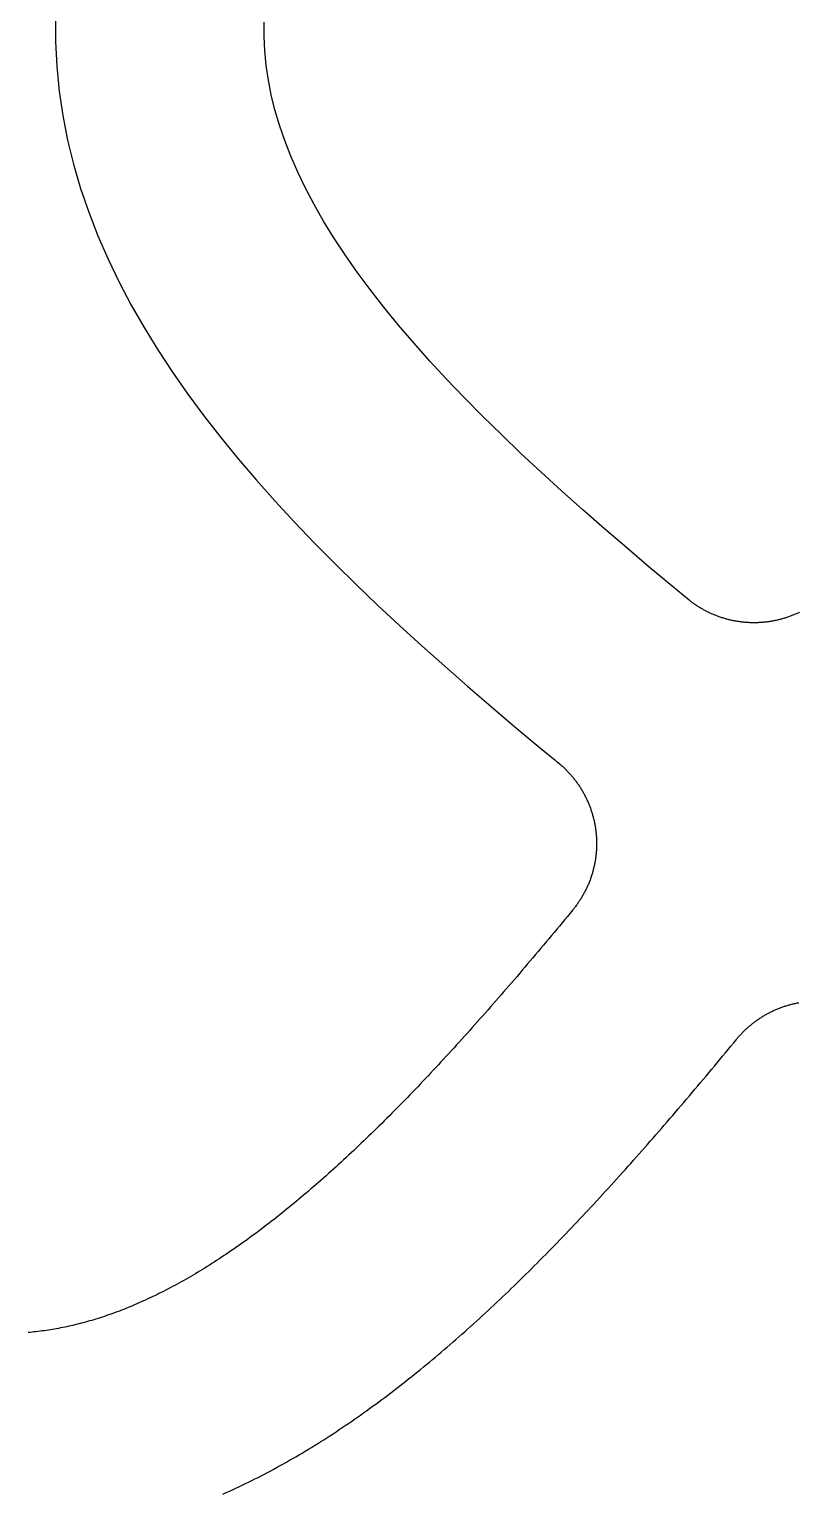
# Model space of a CAD drawing. Header units: millimetres. Extents: x 0 to 12, y 0 to 22.
# Drawn here: x 3.05 to 4.525, y 8.195 to 11 of the extents above; entities that cross this region are included whole.
import ezdxf

# ---------------------------------------------------------------- set-up
doc = ezdxf.new("R2010")
doc.units = ezdxf.units.MM
doc.layers.add('CUT_HOLE', color=3, linetype='Continuous')

msp = doc.modelspace()

# ---------------------------------------------------------------- linework, layer by layer
at = {"layer": 'CUT_HOLE'}
for points in [[(3.1003, 11.0237), (3.1003, 10.9763), (3.1026, 10.9288), (3.1073, 10.8816), (3.1143, 10.8345), (3.1235, 10.7877), (3.1349, 10.7412), (3.1484, 10.6951), (3.164, 10.6495), (3.1816, 10.6043), (3.2011, 10.5596), (3.2224, 10.5153), (3.2455, 10.4715), (3.2703, 10.4282), (3.2967, 10.3853), (3.3246, 10.3428), (3.3541, 10.3007), (3.3849, 10.259), (3.4172, 10.2176), (3.4508, 10.1765), (3.4856, 10.1357), (3.5216, 10.0953), (3.5588, 10.055), (3.5971, 10.015), (3.6364, 9.9752), (3.6767, 9.9357), (3.7179, 9.8963), (3.76, 9.8571), (3.8028, 9.818), (3.8464, 9.7791), (3.8907, 9.7404), (3.9356, 9.7018), (3.981, 9.6633), (4.0269, 9.6249), (4.0575, 9.5996), (4.0575, 9.5996), (4.0616, 9.5962), (4.062, 9.5959), (4.0647, 9.5937), (4.0647, 9.5936), (4.066, 9.5925), (4.0674, 9.5914), (4.0687, 9.5902), (4.07, 9.5891), (4.0713, 9.5879), (4.0726, 9.5867), (4.0739, 9.5855), (4.0752, 9.5843), (4.0765, 9.5831), (4.0777, 9.5819), (4.079, 9.5807), (4.0802, 9.5794), (4.0814, 9.5782), (4.0827, 9.5769), (4.0839, 9.5756), (4.085, 9.5743), (4.0862, 9.573), (4.0874, 9.5717), (4.0886, 9.5704), (4.0897, 9.5691), (4.0908, 9.5677), (4.092, 9.5664), (4.0931, 9.565), (4.0942, 9.5636), (4.0952, 9.5622), (4.0963, 9.5609), (4.0974, 9.5595), (4.0984, 9.5581), (4.0995, 9.5566), (4.1005, 9.5552), (4.1015, 9.5538), (4.1025, 9.5523), (4.1035, 9.5509), (4.1045, 9.5494), (4.1054, 9.5479), (4.1064, 9.5465), (4.1073, 9.545), (4.1082, 9.5435), (4.1091, 9.542), (4.11, 9.5405), (4.1109, 9.539), (4.1118, 9.5374), (4.1126, 9.5359), (4.1135, 9.5344), (4.1143, 9.5328), (4.1151, 9.5313), (4.1159, 9.5297), (4.1167, 9.5281), (4.1175, 9.5265), (4.1182, 9.525), (4.119, 9.5234), (4.1197, 9.5218), (4.1204, 9.5202), (4.1211, 9.5186), (4.1218, 9.5169), (4.1225, 9.5153), (4.1232, 9.5137), (4.1238, 9.5121), (4.1245, 9.5104), (4.1251, 9.5088), (4.1257, 9.5071), (4.1263, 9.5055), (4.1268, 9.5038), (4.1274, 9.5022), (4.1279, 9.5005), (4.1285, 9.4988), (4.129, 9.4971), (4.1295, 9.4955), (4.13, 9.4938), (4.1304, 9.4921), (4.1309, 9.4904), (4.1313, 9.4887), (4.1318, 9.487), (4.1322, 9.4853), (4.1326, 9.4836), (4.133, 9.4818), (4.1333, 9.4801), (4.1337, 9.4784), (4.134, 9.4767), (4.1343, 9.475), (4.1346, 9.4732), (4.1349, 9.4715), (4.1352, 9.4698), (4.1355, 9.468), (4.1357, 9.4663), (4.1359, 9.4645), (4.1362, 9.4628), (4.1364, 9.4611), (4.1365, 9.4593), (4.1367, 9.4576), (4.1369, 9.4558), (4.137, 9.4541), (4.1371, 9.4523), (4.1372, 9.4506), (4.1373, 9.4488), (4.1374, 9.4471), (4.1375, 9.4453), (4.1375, 9.4435), (4.1375, 9.4418), (4.1375, 9.44), (4.1375, 9.4383), (4.1375, 9.4365), (4.1375, 9.4348), (4.1375, 9.433), (4.1374, 9.4313), (4.1373, 9.4295), (4.1372, 9.4277), (4.1371, 9.426), (4.137, 9.4242), (4.1368, 9.4225), (4.1367, 9.4207), (4.1365, 9.419), (4.1363, 9.4172), (4.1361, 9.4155), (4.1359, 9.4138), (4.1357, 9.412), (4.1354, 9.4103), (4.1352, 9.4085), (4.1349, 9.4068), (4.1346, 9.4051), (4.1343, 9.4034), (4.134, 9.4016), (4.1336, 9.3999), (4.1333, 9.3982), (4.1329, 9.3965), (4.1325, 9.3948), (4.1321, 9.393), (4.1317, 9.3913), (4.1313, 9.3896), (4.1309, 9.3879), (4.1304, 9.3862), (4.1299, 9.3845), (4.1294, 9.3829), (4.1289, 9.3812), (4.1284, 9.3795), (4.1279, 9.3778), (4.1273, 9.3762), (4.1268, 9.3745), (4.1262, 9.3728), (4.1256, 9.3712), (4.125, 9.3695), (4.1244, 9.3679), (4.1238, 9.3662), (4.1231, 9.3646), (4.1224, 9.363), (4.1218, 9.3614), (4.1211, 9.3598), (4.1204, 9.3581), (4.1197, 9.3565), (4.1189, 9.355), (4.1182, 9.3534), (4.1174, 9.3518), (4.1166, 9.3502), (4.1158, 9.3486), (4.115, 9.3471), (4.1142, 9.3455), (4.1134, 9.344), (4.1126, 9.3424), (4.1117, 9.3409), (4.1108, 9.3394), (4.1099, 9.3379), (4.1091, 9.3363), (4.1081, 9.3348), (4.1072, 9.3333), (4.1063, 9.3319), (4.1053, 9.3304), (4.1044, 9.3289), (4.1034, 9.3275), (4.1024, 9.326), (4.1014, 9.3246), (4.1004, 9.3231), (4.0994, 9.3217), (4.0983, 9.3203), (4.0973, 9.3189), (4.0962, 9.3175), (4.0951, 9.3161), (4.0941, 9.3147), (4.093, 9.3133), (4.0918, 9.312), (4.0867, 9.3058), (4.0816, 9.2996), (4.0765, 9.2934), (4.0714, 9.2873), (4.0663, 9.2812), (4.0612, 9.275), (4.0561, 9.2689), (4.051, 9.2628), (4.0459, 9.2567), (4.0408, 9.2506), (4.0358, 9.2446), (4.0307, 9.2385), (4.0256, 9.2325), (4.0205, 9.2265), (4.0154, 9.2205), (4.0104, 9.2145), (4.0053, 9.2085), (4.0002, 9.2025), (3.9951, 9.1966), (3.9901, 9.1907), (3.985, 9.1847), (3.9799, 9.1788), (3.9749, 9.173), (3.9698, 9.1671), (3.9648, 9.1612), (3.9597, 9.1554), (3.9547, 9.1496), (3.9496, 9.1438), (3.9446, 9.138), (3.9395, 9.1322), (3.9345, 9.1265), (3.9295, 9.1207), (3.9244, 9.115), (3.9194, 9.1093), (3.9144, 9.1037), (3.9094, 9.098), (3.9043, 9.0924), (3.8993, 9.0867), (3.8943, 9.0811), (3.8893, 9.0755), (3.8843, 9.07), (3.8793, 9.0644), (3.8743, 9.0589), (3.8692, 9.0534), (3.8643, 9.0479), (3.8593, 9.0424), (3.8543, 9.037), (3.8493, 9.0316), (3.8443, 9.0262), (3.8393, 9.0208), (3.8343, 9.0154), (3.8293, 9.0101), (3.8244, 9.0047), (3.8194, 8.9994), (3.8144, 8.9942), (3.8095, 8.9889), (3.8045, 8.9837), (3.7995, 8.9784), (3.7946, 8.9732), (3.7896, 8.9681), (3.7847, 8.9629), (3.7797, 8.9578), (3.7748, 8.9527), (3.7699, 8.9476), (3.7649, 8.9426), (3.76, 8.9375), (3.7551, 8.9325), (3.7502, 8.9275), (3.7452, 8.9226), (3.7403, 8.9177), (3.7354, 8.9127), (3.7305, 8.9079), (3.7256, 8.903), (3.7207, 8.8982), (3.7158, 8.8933), (3.7109, 8.8885), (3.706, 8.8838), (3.7012, 8.879), (3.6963, 8.8743), (3.6914, 8.8696), (3.6865, 8.865), (3.6817, 8.8603), (3.6768, 8.8557), (3.672, 8.8512), (3.6671, 8.8466), (3.6623, 8.8421), (3.6574, 8.8376), (3.6526, 8.8331), (3.6477, 8.8286), (3.6429, 8.8242), (3.6381, 8.8198), (3.6333, 8.8154), (3.6285, 8.8111), (3.6237, 8.8068), (3.6189, 8.8025), (3.6141, 8.7982), (3.6093, 8.794), (3.6045, 8.7898), (3.5997, 8.7856), (3.5949, 8.7815), (3.5901, 8.7774), (3.5854, 8.7733), (3.5806, 8.7692), (3.5759, 8.7652), (3.5711, 8.7612), (3.5664, 8.7572), (3.5616, 8.7532), (3.5569, 8.7493), (3.5522, 8.7454), (3.5475, 8.7416), (3.5427, 8.7377), (3.538, 8.7339), (3.5333, 8.7302), (3.5286, 8.7264), (3.5239, 8.7227), (3.5193, 8.719), (3.5146, 8.7154), (3.5099, 8.7118), (3.5052, 8.7082), (3.5006, 8.7046), (3.4959, 8.7011), (3.4913, 8.6976), (3.4867, 8.6941), (3.482, 8.6907), (3.4774, 8.6873), (3.4728, 8.6839), (3.4682, 8.6806), (3.4636, 8.6772), (3.459, 8.674), (3.4544, 8.6707), (3.4498, 8.6675), (3.4452, 8.6643), (3.4407, 8.6611), (3.4361, 8.658), (3.4315, 8.6549), (3.427, 8.6518), (3.4225, 8.6488), (3.4179, 8.6458), (3.4134, 8.6428), (3.4089, 8.6399), (3.4044, 8.637), (3.3999, 8.6341), (3.3954, 8.6313), (3.3909, 8.6284), (3.3864, 8.6257), (3.382, 8.6229), (3.3775, 8.6202), (3.3731, 8.6175), (3.3686, 8.6148), (3.3642, 8.6122), (3.3598, 8.6096), (3.3554, 8.6071), (3.3509, 8.6045), (3.3466, 8.602), (3.3422, 8.5996), (3.3378, 8.5971), (3.3334, 8.5947), (3.329, 8.5924), (3.3247, 8.59), (3.3203, 8.5877), (3.316, 8.5855), (3.3117, 8.5832), (3.3073, 8.581), (3.303, 8.5788), (3.2987, 8.5767), (3.2944, 8.5746), (3.2902, 8.5725), (3.2859, 8.5704), (3.2816, 8.5684), (3.2773, 8.5664), (3.2731, 8.5644), (3.2689, 8.5625), (3.2646, 8.5606), (3.2604, 8.5587), (3.2562, 8.5569), (3.252, 8.5551), (3.2478, 8.5533), (3.2436, 8.5516), (3.2394, 8.5499), (3.2353, 8.5482), (3.2311, 8.5465), (3.2269, 8.5449), (3.2228, 8.5433), (3.2187, 8.5418), (3.2145, 8.5402), (3.2104, 8.5387), (3.2063, 8.5373), (3.2022, 8.5358), (3.1981, 8.5344), (3.1941, 8.533), (3.19, 8.5317), (3.1859, 8.5304), (3.1819, 8.5291), (3.1778, 8.5278), (3.1738, 8.5266), (3.1697, 8.5254), (3.1657, 8.5242), (3.1617, 8.5231), (3.1577, 8.5219), (3.1537, 8.5208), (3.1497, 8.5198), (3.1457, 8.5188), (3.1417, 8.5178), (3.1377, 8.5168), (3.1338, 8.5158), (3.1298, 8.5149), (3.1259, 8.514), (3.1219, 8.5132), (3.118, 8.5123), (3.1141, 8.5115), (3.1101, 8.5108), (3.1062, 8.51), (3.1023, 8.5093), (3.0984, 8.5086), (3.0945, 8.5079), (3.0906, 8.5073), (3.0867, 8.5067), (3.0828, 8.5061), (3.0789, 8.5055), (3.075, 8.505), (3.0712, 8.5045), (3.0673, 8.504), (3.0634, 8.5036), (3.0596, 8.5032), (3.0557, 8.5028), (3.0518, 8.5024), (3.048, 8.5021)], [(4.5265, 9.8825), (4.525, 9.8818), (4.5234, 9.881), (4.5218, 9.8803), (4.5202, 9.8796), (4.5186, 9.8789), (4.5169, 9.8782), (4.5153, 9.8775), (4.5137, 9.8768), (4.5121, 9.8762), (4.5104, 9.8755), (4.5088, 9.8749), (4.5071, 9.8743), (4.5055, 9.8737), (4.5038, 9.8732), (4.5022, 9.8726), (4.5005, 9.8721), (4.4988, 9.8715), (4.4971, 9.871), (4.4955, 9.8705), (4.4938, 9.87), (4.4921, 9.8696), (4.4904, 9.8691), (4.4887, 9.8687), (4.487, 9.8682), (4.4853, 9.8678), (4.4836, 9.8674), (4.4818, 9.867), (4.4801, 9.8667), (4.4784, 9.8663), (4.4767, 9.866), (4.475, 9.8657), (4.4732, 9.8654), (4.4715, 9.8651), (4.4698, 9.8648), (4.468, 9.8645), (4.4663, 9.8643), (4.4645, 9.8641), (4.4628, 9.8638), (4.4611, 9.8636), (4.4593, 9.8635), (4.4576, 9.8633), (4.4558, 9.8631), (4.4541, 9.863), (4.4523, 9.8629), (4.4506, 9.8628), (4.4488, 9.8627), (4.4471, 9.8626), (4.4453, 9.8625), (4.4435, 9.8625), (4.4418, 9.8625), (4.44, 9.8625), (4.4383, 9.8625), (4.4365, 9.8625), (4.4348, 9.8625), (4.433, 9.8625), (4.4313, 9.8626), (4.4295, 9.8627), (4.4277, 9.8628), (4.426, 9.8629), (4.4242, 9.863), (4.4225, 9.8632), (4.4207, 9.8633), (4.419, 9.8635), (4.4172, 9.8637), (4.4155, 9.8639), (4.4138, 9.8641), (4.412, 9.8643), (4.4103, 9.8646), (4.4085, 9.8648), (4.4068, 9.8651), (4.4051, 9.8654), (4.4034, 9.8657), (4.4016, 9.866), (4.3999, 9.8664), (4.3982, 9.8667), (4.3965, 9.8671), (4.3948, 9.8675), (4.393, 9.8679), (4.3913, 9.8683), (4.3896, 9.8687), (4.3879, 9.8691), (4.3862, 9.8696), (4.3845, 9.8701), (4.3829, 9.8706), (4.3812, 9.8711), (4.3795, 9.8716), (4.3778, 9.8721), (4.3762, 9.8727), (4.3745, 9.8732), (4.3728, 9.8738), (4.3712, 9.8744), (4.3695, 9.875), (4.3679, 9.8756), (4.3662, 9.8762), (4.3646, 9.8769), (4.363, 9.8776), (4.3614, 9.8782), (4.3598, 9.8789), (4.3581, 9.8796), (4.3565, 9.8803), (4.355, 9.8811), (4.3534, 9.8818), (4.3518, 9.8826), (4.3502, 9.8834), (4.3486, 9.8842), (4.3471, 9.885), (4.3455, 9.8858), (4.344, 9.8866), (4.3424, 9.8874), (4.3409, 9.8883), (4.3394, 9.8892), (4.3379, 9.8901), (4.3363, 9.8909), (4.3348, 9.8919), (4.3333, 9.8928), (4.3319, 9.8937), (4.3304, 9.8947), (4.3289, 9.8956), (4.3275, 9.8966), (4.326, 9.8976), (4.3246, 9.8986), (4.3231, 9.8996), (4.3217, 9.9006), (4.3203, 9.9017), (4.3189, 9.9027), (4.3175, 9.9038), (4.3161, 9.9049), (4.3147, 9.9059), (4.2825, 9.9325), (4.2385, 9.9693), (4.1953, 10.006), (4.1528, 10.0425), (4.1112, 10.0789), (4.0706, 10.1152), (4.031, 10.1513), (3.9924, 10.1872), (3.955, 10.223), (3.9188, 10.2586), (3.8838, 10.294), (3.8501, 10.3291), (3.8179, 10.364), (3.787, 10.3987), (3.7576, 10.4331), (3.7298, 10.4672), (3.7034, 10.501), (3.6787, 10.5344), (3.6556, 10.5674), (3.6341, 10.6001), (3.6143, 10.6323), (3.5961, 10.6642), (3.5795, 10.6955), (3.5647, 10.7264), (3.5514, 10.7569), (3.5397, 10.7868), (3.5296, 10.8163), (3.5211, 10.8454), (3.514, 10.8741), (3.5085, 10.9025), (3.5043, 10.9306), (3.5015, 10.9584), (3.5002, 10.9862), (3.5002, 11.0138)], [(3.4212, 8.1925), (3.4274, 8.1952), (3.4336, 8.198), (3.4397, 8.2008), (3.4459, 8.2036), (3.452, 8.2065), (3.4582, 8.2094), (3.4643, 8.2124), (3.4704, 8.2153), (3.4765, 8.2184), (3.4826, 8.2214), (3.4887, 8.2245), (3.4948, 8.2276), (3.5009, 8.2308), (3.507, 8.2339), (3.513, 8.2371), (3.5191, 8.2404), (3.5251, 8.2437), (3.5311, 8.247), (3.5372, 8.2503), (3.5432, 8.2537), (3.5492, 8.2571), (3.5552, 8.2606), (3.5612, 8.264), (3.5672, 8.2675), (3.5731, 8.2711), (3.5791, 8.2746), (3.585, 8.2782), (3.591, 8.2819), (3.5969, 8.2855), (3.6029, 8.2892), (3.6088, 8.2929), (3.6147, 8.2967), (3.6206, 8.3005), (3.6265, 8.3043), (3.6324, 8.3081), (3.6383, 8.312), (3.6442, 8.3159), (3.65, 8.3198), (3.6559, 8.3237), (3.6618, 8.3277), (3.6676, 8.3317), (3.6734, 8.3358), (3.6793, 8.3398), (3.6851, 8.3439), (3.6909, 8.3481), (3.6967, 8.3522), (3.7025, 8.3564), (3.7083, 8.3606), (3.7141, 8.3648), (3.7199, 8.3691), (3.7257, 8.3734), (3.7314, 8.3777), (3.7372, 8.382), (3.7429, 8.3864), (3.7487, 8.3908), (3.7544, 8.3952), (3.7602, 8.3997), (3.7659, 8.4041), (3.7716, 8.4086), (3.7773, 8.4132), (3.7831, 8.4177), (3.7888, 8.4223), (3.7945, 8.4269), (3.8001, 8.4315), (3.8058, 8.4361), (3.8115, 8.4408), (3.8172, 8.4455), (3.8229, 8.4502), (3.8285, 8.455), (3.8342, 8.4597), (3.8398, 8.4645), (3.8455, 8.4694), (3.8511, 8.4742), (3.8567, 8.4791), (3.8624, 8.484), (3.868, 8.4889), (3.8736, 8.4938), (3.8792, 8.4988), (3.8848, 8.5037), (3.8904, 8.5087), (3.896, 8.5138), (3.9016, 8.5188), (3.9072, 8.5239), (3.9128, 8.529), (3.9184, 8.5341), (3.924, 8.5392), (3.9295, 8.5444), (3.9351, 8.5495), (3.9406, 8.5547), (3.9462, 8.56), (3.9518, 8.5652), (3.9573, 8.5705), (3.9628, 8.5757), (3.9684, 8.581), (3.9739, 8.5864), (3.9794, 8.5917), (3.985, 8.5971), (3.9905, 8.6025), (3.996, 8.6079), (4.0015, 8.6133), (4.007, 8.6187), (4.0125, 8.6242), (4.018, 8.6297), (4.0235, 8.6352), (4.029, 8.6407), (4.0345, 8.6462), (4.04, 8.6518), (4.0455, 8.6573), (4.0509, 8.6629), (4.0564, 8.6685), (4.0619, 8.6742), (4.0673, 8.6798), (4.0728, 8.6855), (4.0783, 8.6911), (4.0837, 8.6968), (4.0892, 8.7026), (4.0946, 8.7083), (4.1001, 8.714), (4.1055, 8.7198), (4.1109, 8.7256), (4.1164, 8.7314), (4.1218, 8.7372), (4.1272, 8.743), (4.1327, 8.7489), (4.1381, 8.7547), (4.1435, 8.7606), (4.1489, 8.7665), (4.1543, 8.7724), (4.1597, 8.7783), (4.1652, 8.7842), (4.1706, 8.7902), (4.176, 8.7962), (4.1814, 8.8021), (4.1868, 8.8081), (4.1921, 8.8141), (4.1975, 8.8202), (4.2029, 8.8262), (4.2083, 8.8322), (4.2137, 8.8383), (4.2191, 8.8444), (4.2244, 8.8505), (4.2298, 8.8566), (4.2352, 8.8627), (4.2405, 8.8688), (4.2459, 8.8749), (4.2513, 8.8811), (4.2566, 8.8872), (4.262, 8.8934), (4.2673, 8.8996), (4.2727, 8.9058), (4.278, 8.912), (4.2834, 8.9182), (4.2887, 8.9245), (4.2941, 8.9307), (4.2994, 8.9369), (4.3048, 8.9432), (4.3101, 8.9495), (4.3154, 8.9558), (4.3208, 8.962), (4.3261, 8.9684), (4.3314, 8.9747), (4.3367, 8.981), (4.342, 8.9873), (4.3474, 8.9936), (4.3527, 9), (4.358, 9.0063), (4.3633, 9.0127), (4.3686, 9.0191), (4.3739, 9.0255), (4.3792, 9.0319), (4.3845, 9.0382), (4.3898, 9.0447), (4.3951, 9.0511), (4.4004, 9.0575), (4.4004, 9.0575), (4.4004, 9.0575), (4.4004, 9.0575), (4.4004, 9.0575), (4.4005, 9.0575), (4.4005, 9.0575), (4.4005, 9.0575), (4.4005, 9.0576), (4.4005, 9.0576), (4.4005, 9.0576), (4.4005, 9.0576), (4.4005, 9.0576), (4.4006, 9.0576), (4.4006, 9.0576), (4.4006, 9.0577), (4.4006, 9.0577), (4.4006, 9.0577), (4.4006, 9.0577), (4.4006, 9.0577), (4.4006, 9.0577), (4.4007, 9.0577), (4.4007, 9.0578), (4.4007, 9.0578), (4.4007, 9.0578), (4.4007, 9.0578), (4.4007, 9.0578), (4.4007, 9.0578), (4.4007, 9.0579), (4.4008, 9.0579), (4.4008, 9.0579), (4.4008, 9.0579), (4.4008, 9.0579), (4.4008, 9.0579), (4.4008, 9.0579), (4.4008, 9.058), (4.4008, 9.058), (4.4009, 9.058), (4.4009, 9.058), (4.4009, 9.058), (4.4009, 9.058), (4.4009, 9.058), (4.4009, 9.0581), (4.4009, 9.0581), (4.4009, 9.0581), (4.401, 9.0581), (4.401, 9.0581), (4.401, 9.0581), (4.401, 9.0582), (4.401, 9.0582), (4.401, 9.0582), (4.401, 9.0582), (4.401, 9.0582), (4.4011, 9.0582), (4.4011, 9.0582), (4.4011, 9.0583), (4.4011, 9.0583), (4.4011, 9.0583), (4.4011, 9.0583), (4.4011, 9.0583), (4.4011, 9.0583), (4.4012, 9.0583), (4.4012, 9.0584), (4.4012, 9.0584), (4.4012, 9.0584), (4.4012, 9.0584), (4.4012, 9.0584), (4.4012, 9.0584), (4.4012, 9.0585), (4.4012, 9.0585), (4.4013, 9.0585), (4.4013, 9.0585), (4.4013, 9.0585), (4.4013, 9.0585), (4.4013, 9.0585), (4.4013, 9.0586), (4.4013, 9.0586), (4.4013, 9.0586), (4.4014, 9.0586), (4.4014, 9.0586), (4.4014, 9.0586), (4.4014, 9.0587), (4.4014, 9.0587), (4.4014, 9.0587), (4.4014, 9.0587), (4.4014, 9.0587), (4.4015, 9.0587), (4.4015, 9.0587), (4.4015, 9.0588), (4.4015, 9.0588), (4.4015, 9.0588), (4.4015, 9.0588), (4.4015, 9.0588), (4.4015, 9.0588), (4.4016, 9.0588), (4.4016, 9.0589), (4.4016, 9.0589), (4.4016, 9.0589), (4.4016, 9.0589), (4.4016, 9.0589), (4.4016, 9.0589), (4.4016, 9.059), (4.4017, 9.059), (4.4017, 9.059), (4.4017, 9.059), (4.4017, 9.059), (4.4017, 9.059), (4.4017, 9.059), (4.4017, 9.0591), (4.4017, 9.0591), (4.4018, 9.0591), (4.4018, 9.0591), (4.4018, 9.0591), (4.4018, 9.0591), (4.4018, 9.0591), (4.4018, 9.0592), (4.4018, 9.0592), (4.4018, 9.0592), (4.4019, 9.0592), (4.4019, 9.0592), (4.4019, 9.0592), (4.4019, 9.0593), (4.4019, 9.0593), (4.4019, 9.0593), (4.4019, 9.0593), (4.4019, 9.0593), (4.402, 9.0593), (4.402, 9.0593), (4.402, 9.0594), (4.402, 9.0594), (4.402, 9.0594), (4.402, 9.0594), (4.402, 9.0594), (4.402, 9.0594), (4.4021, 9.0594), (4.4021, 9.0595), (4.4021, 9.0595), (4.4021, 9.0595), (4.4021, 9.0595), (4.4021, 9.0595), (4.4021, 9.0595), (4.4021, 9.0596), (4.4022, 9.0596), (4.4022, 9.0596), (4.4022, 9.0596), (4.4022, 9.0596), (4.4022, 9.0596), (4.4022, 9.0596), (4.4022, 9.0597), (4.4022, 9.0597), (4.4023, 9.0597), (4.4023, 9.0597), (4.4023, 9.0597), (4.4023, 9.0597), (4.4023, 9.0597), (4.4023, 9.0598), (4.4023, 9.0598), (4.4023, 9.0598), (4.4024, 9.0598), (4.4024, 9.0598), (4.4024, 9.0598), (4.4024, 9.0599), (4.4024, 9.0599), (4.4024, 9.0599), (4.4024, 9.0599), (4.4024, 9.0599), (4.4025, 9.0599), (4.4025, 9.0599), (4.4025, 9.06), (4.4025, 9.06), (4.4025, 9.06), (4.4025, 9.06), (4.4025, 9.06), (4.4025, 9.06), (4.4026, 9.06), (4.4026, 9.0601), (4.4026, 9.0601), (4.4026, 9.0601), (4.4026, 9.0601), (4.4026, 9.0601), (4.4026, 9.0601), (4.4026, 9.0602), (4.4026, 9.0602), (4.4027, 9.0602), (4.4027, 9.0602), (4.4027, 9.0602), (4.4027, 9.0602), (4.4027, 9.0602), (4.4027, 9.0603), (4.4027, 9.0603), (4.4027, 9.0603), (4.4028, 9.0603), (4.4028, 9.0603), (4.4028, 9.0603), (4.4028, 9.0603), (4.4028, 9.0604), (4.4028, 9.0604), (4.4028, 9.0604), (4.4028, 9.0604), (4.4029, 9.0604), (4.4029, 9.0604), (4.4029, 9.0605), (4.4029, 9.0605), (4.4029, 9.0605), (4.4029, 9.0605), (4.4029, 9.0605), (4.4029, 9.0605), (4.403, 9.0605), (4.403, 9.0606), (4.403, 9.0606), (4.403, 9.0606), (4.403, 9.0606), (4.403, 9.0606), (4.403, 9.0606), (4.403, 9.0606), (4.4031, 9.0607), (4.4031, 9.0607), (4.4031, 9.0607), (4.4031, 9.0607), (4.4031, 9.0607), (4.4031, 9.0607), (4.4031, 9.0608), (4.4031, 9.0608), (4.4032, 9.0608), (4.4032, 9.0608), (4.4032, 9.0608), (4.4032, 9.0608), (4.4032, 9.0608), (4.4032, 9.0609), (4.4032, 9.0609), (4.4032, 9.0609), (4.4033, 9.0609), (4.4033, 9.0609), (4.4033, 9.0609), (4.4033, 9.0609), (4.4033, 9.061), (4.4033, 9.061), (4.4033, 9.061), (4.4033, 9.061), (4.4034, 9.061), (4.4034, 9.061), (4.4034, 9.0611), (4.4034, 9.0611), (4.4034, 9.0611), (4.4034, 9.0611), (4.4034, 9.0611), (4.4034, 9.0611), (4.4035, 9.0611), (4.4035, 9.0612), (4.4035, 9.0612), (4.4035, 9.0612), (4.4035, 9.0612), (4.4035, 9.0612), (4.4035, 9.0612), (4.4035, 9.0613), (4.4036, 9.0613), (4.4036, 9.0613), (4.4036, 9.0613), (4.4036, 9.0613), (4.4036, 9.0613), (4.4036, 9.0613), (4.4036, 9.0614), (4.4036, 9.0614), (4.4037, 9.0614), (4.4037, 9.0614), (4.4037, 9.0614), (4.4037, 9.0614), (4.4037, 9.0614), (4.4037, 9.0615), (4.4037, 9.0615), (4.4037, 9.0615), (4.4038, 9.0615), (4.4038, 9.0615), (4.4038, 9.0615), (4.4038, 9.0616), (4.4038, 9.0616), (4.4038, 9.0616), (4.4038, 9.0616), (4.4038, 9.0616), (4.4039, 9.0616), (4.4039, 9.0616), (4.4039, 9.0617), (4.4039, 9.0617), (4.4039, 9.0617), (4.4039, 9.0617), (4.4039, 9.0617), (4.4039, 9.0617), (4.404, 9.0617), (4.404, 9.0618), (4.404, 9.0618), (4.404, 9.0618), (4.404, 9.0618), (4.404, 9.0618), (4.404, 9.0618), (4.404, 9.0619), (4.404, 9.0619), (4.4041, 9.0619), (4.4041, 9.0619), (4.4041, 9.0619), (4.4041, 9.0619), (4.4041, 9.0619), (4.4041, 9.062), (4.4041, 9.062), (4.4041, 9.062), (4.4042, 9.062), (4.4042, 9.062), (4.4042, 9.062), (4.4042, 9.062), (4.4042, 9.0621), (4.4042, 9.0621), (4.4042, 9.0621), (4.4042, 9.0621), (4.4043, 9.0621), (4.4043, 9.0621), (4.4043, 9.0622), (4.4043, 9.0622), (4.4043, 9.0622), (4.4043, 9.0622), (4.4043, 9.0622), (4.4043, 9.0622), (4.4044, 9.0622), (4.4044, 9.0623), (4.4044, 9.0623), (4.4044, 9.0623), (4.4044, 9.0623), (4.4044, 9.0623), (4.4044, 9.0623), (4.4044, 9.0623), (4.4045, 9.0624), (4.4045, 9.0624), (4.4045, 9.0624), (4.4045, 9.0624), (4.4045, 9.0624), (4.4045, 9.0624), (4.4045, 9.0625), (4.4045, 9.0625), (4.4046, 9.0625), (4.4046, 9.0625), (4.4046, 9.0625), (4.4046, 9.0625), (4.4046, 9.0625), (4.4046, 9.0626), (4.4046, 9.0626), (4.4046, 9.0626), (4.4047, 9.0626), (4.4047, 9.0626), (4.4047, 9.0626), (4.4047, 9.0626), (4.4047, 9.0627), (4.4047, 9.0627), (4.4047, 9.0627), (4.4047, 9.0627), (4.4048, 9.0627), (4.4048, 9.0627), (4.4048, 9.0628), (4.4048, 9.0628), (4.4048, 9.0628), (4.4048, 9.0628), (4.4048, 9.0628), (4.4048, 9.0628), (4.4049, 9.0628), (4.4049, 9.0629), (4.4049, 9.0629), (4.4049, 9.0629), (4.4049, 9.0629), (4.4049, 9.0629), (4.4049, 9.0629), (4.4049, 9.0629), (4.405, 9.063), (4.405, 9.063), (4.405, 9.063), (4.405, 9.063), (4.405, 9.063), (4.405, 9.063), (4.405, 9.0631), (4.405, 9.0631), (4.4051, 9.0631), (4.4051, 9.0631), (4.4051, 9.0631), (4.4051, 9.0631), (4.4051, 9.0631), (4.4051, 9.0632), (4.4051, 9.0632), (4.4051, 9.0632), (4.4052, 9.0632), (4.4052, 9.0632), (4.4052, 9.0632), (4.4052, 9.0633), (4.4052, 9.0633), (4.4052, 9.0633), (4.4052, 9.0633), (4.4052, 9.0633), (4.4053, 9.0633), (4.4053, 9.0633), (4.4053, 9.0634), (4.4053, 9.0634), (4.4053, 9.0634), (4.4053, 9.0634), (4.4053, 9.0634), (4.4053, 9.0634), (4.4053, 9.0634), (4.4054, 9.0635), (4.4054, 9.0635), (4.4054, 9.0635), (4.4054, 9.0635), (4.4054, 9.0635), (4.4054, 9.0635), (4.4054, 9.0636), (4.4054, 9.0636), (4.4055, 9.0636), (4.4055, 9.0636), (4.4055, 9.0636), (4.4055, 9.0636), (4.4055, 9.0636), (4.4055, 9.0637), (4.4055, 9.0637), (4.4055, 9.0637), (4.4056, 9.0637), (4.4056, 9.0637), (4.4056, 9.0637), (4.4056, 9.0637), (4.4056, 9.0638), (4.4056, 9.0638), (4.4056, 9.0638), (4.4056, 9.0638), (4.4057, 9.0638), (4.4057, 9.0638), (4.4057, 9.0639), (4.4057, 9.0639), (4.4057, 9.0639), (4.4057, 9.0639), (4.4057, 9.0639), (4.4057, 9.0639), (4.4058, 9.0639), (4.4058, 9.064), (4.4058, 9.064), (4.4058, 9.064), (4.4058, 9.064), (4.4058, 9.064), (4.4058, 9.064), (4.4058, 9.064), (4.4059, 9.0641), (4.4059, 9.0641), (4.4059, 9.0641), (4.4059, 9.0641), (4.4059, 9.0641), (4.4059, 9.0641), (4.4059, 9.0642), (4.4059, 9.0642), (4.406, 9.0642), (4.406, 9.0642), (4.406, 9.0642), (4.406, 9.0642), (4.406, 9.0642), (4.406, 9.0643), (4.406, 9.0643), (4.406, 9.0643), (4.4061, 9.0643), (4.4061, 9.0643), (4.4061, 9.0643), (4.4061, 9.0643), (4.4061, 9.0644), (4.4061, 9.0644), (4.4061, 9.0644), (4.4061, 9.0644), (4.4062, 9.0644), (4.4062, 9.0644), (4.4062, 9.0645), (4.4062, 9.0645), (4.4062, 9.0645), (4.4062, 9.0645), (4.4062, 9.0645), (4.4062, 9.0645), (4.4063, 9.0645), (4.4063, 9.0646), (4.4063, 9.0646), (4.4063, 9.0646), (4.4063, 9.0646), (4.4063, 9.0646), (4.4063, 9.0646), (4.4063, 9.0646), (4.4064, 9.0647), (4.4064, 9.0647), (4.4064, 9.0647), (4.4064, 9.0647), (4.4075, 9.066), (4.4086, 9.0674), (4.4098, 9.0687), (4.4109, 9.07), (4.4121, 9.0713), (4.4133, 9.0726), (4.4145, 9.0739), (4.4157, 9.0752), (4.4169, 9.0765), (4.4181, 9.0777), (4.4193, 9.079), (4.4206, 9.0802), (4.4218, 9.0814), (4.4231, 9.0827), (4.4244, 9.0839), (4.4257, 9.085), (4.427, 9.0862), (4.4283, 9.0874), (4.4296, 9.0886), (4.4309, 9.0897), (4.4323, 9.0908), (4.4336, 9.092), (4.435, 9.0931), (4.4364, 9.0942), (4.4378, 9.0952), (4.4391, 9.0963), (4.4405, 9.0974), (4.4419, 9.0984), (4.4434, 9.0995), (4.4448, 9.1005), (4.4462, 9.1015), (4.4477, 9.1025), (4.4491, 9.1035), (4.4506, 9.1045), (4.4521, 9.1054), (4.4535, 9.1064), (4.455, 9.1073), (4.4565, 9.1082), (4.458, 9.1091), (4.4595, 9.11), (4.461, 9.1109), (4.4626, 9.1118), (4.4641, 9.1126), (4.4656, 9.1135), (4.4672, 9.1143), (4.4687, 9.1151), (4.4703, 9.1159), (4.4719, 9.1167), (4.4735, 9.1175), (4.475, 9.1182), (4.4766, 9.119), (4.4782, 9.1197), (4.4798, 9.1204), (4.4814, 9.1211), (4.4831, 9.1218), (4.4847, 9.1225), (4.4863, 9.1232), (4.4879, 9.1238), (4.4896, 9.1245), (4.4912, 9.1251), (4.4929, 9.1257), (4.4945, 9.1263), (4.4962, 9.1268), (4.4978, 9.1274), (4.4995, 9.1279), (4.5012, 9.1285), (4.5029, 9.129), (4.5045, 9.1295), (4.5062, 9.13), (4.5079, 9.1304), (4.5096, 9.1309), (4.5113, 9.1313), (4.513, 9.1318), (4.5147, 9.1322), (4.5164, 9.1326), (4.5182, 9.133), (4.5199, 9.1333), (4.5216, 9.1337), (4.5233, 9.134), (4.525, 9.1343)]]:
    msp.add_lwpolyline(points, dxfattribs=at)

doc.saveas('drawing.dxf')
